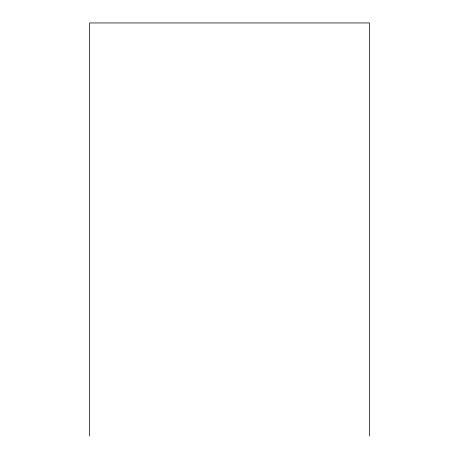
<?xml version="1.0" encoding="UTF-8"?>
<svg xmlns="http://www.w3.org/2000/svg" width="459" height="459" viewBox="0 0 459 459"><rect width="100%" height="100%" fill="white"/><g stroke="black" fill="none" stroke-linecap="round" stroke-linejoin="round"><path stroke-width="0.69" d="M369.449 436.05L369.449 22.95L89.551 22.95L89.551 436.05"/></g></svg>
